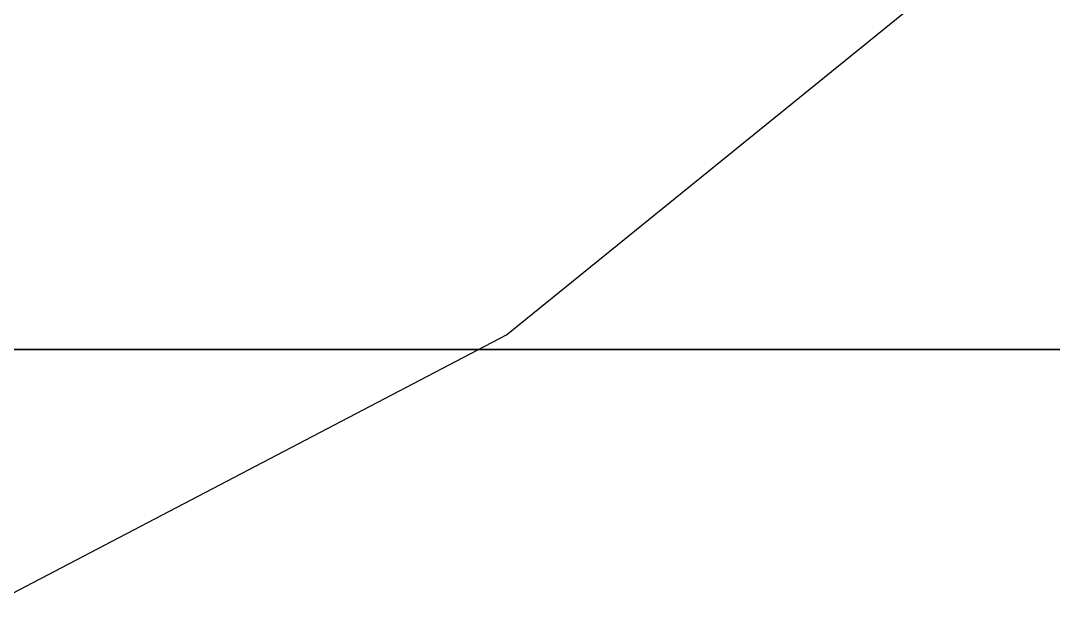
# Model space of a CAD drawing. Header units: metres. Extents: x -104 to 1316, y 34 to 166.
# Drawn here: x 952.38 to 959.44, y 38.12 to 42.25 of the extents above; entities that cross this region are included whole.
import ezdxf

# ---------------------------------------------------------------- set-up
doc = ezdxf.new("R2010")
doc.units = ezdxf.units.M
for name, color, linetype in [('RBAR-T12-F', 3, 'Continuous'), ('RBAR-T20-J', 5, 'Continuous'), ('RBAR-T20-K', 5, 'Continuous')]:
    doc.layers.add(name, color=color, linetype=linetype)

msp = doc.modelspace()

# ---------------------------------------------------------------- linework, layer by layer
at = {"layer": 'RBAR-T12-F'}
msp.add_polyline3d([(363.4, 36, 0), (942.1, 36, 0), (946.9, 36.5, 0), (951.5, 37.9, 0), (955.7, 40.1, 0), (959.4, 43.1, 0), (962.4, 46.8, 0), (964.7, 51, 0), (966, 55.6, 0), (966.5, 60.4, 0), (966.5, 126.4, 0), (966, 131.1, 0), (964.7, 135.7, 0), (962.4, 139.9, 0), (959.4, 143.6, 0), (955.7, 146.6, 0), (951.5, 148.9, 0), (946.9, 150.3, 0), (942.1, 150.7, 0), (363.4, 150.7, 0)], dxfattribs=at)
at = {"layer": 'RBAR-T20-J'}
msp.add_polyline3d([(-103.9, 40, 222.2), (239.5, 40, 222.2), (253.3, 40, 220.8), (266.6, 40, 216.8), (278.8, 40, 210.3), (289.5, 40, 201.5), (298.3, 40, 190.8), (304.8, 40, 178.5), (308.8, 40, 165.3), (310.2, 40, 151.5), (310.2, 40, 70.7), (311.6, 40, 56.9), (315.6, 40, 43.6), (322.1, 40, 31.4), (330.9, 40, 20.7), (341.6, 40, 11.9), (353.8, 40, 5.4), (367.1, 40, 1.4), (380.9, 40, 0), (1310, 40, 0)], dxfattribs=at)
msp.add_polyline3d([(-103.9, 40, 222.2), (239.5, 40, 222.2), (253.3, 40, 220.8), (266.6, 40, 216.8), (278.8, 40, 210.3), (289.5, 40, 201.5), (298.3, 40, 190.8), (304.8, 40, 178.5), (308.8, 40, 165.3), (310.2, 40, 151.5), (310.2, 40, 70.7), (311.6, 40, 56.9), (315.6, 40, 43.6), (322.1, 40, 31.4), (330.9, 40, 20.7), (341.6, 40, 11.9), (353.8, 40, 5.4), (367.1, 40, 1.4), (380.9, 40, 0), (1310, 40, 0)], dxfattribs=at)
at = {"layer": 'RBAR-T20-K'}
for points in [[(1044.9, 40, 350.1), (1164.9, 40, 350.1), (1178.6, 40, 348.8), (1191.7, 40, 344.8), (1203.9, 40, 338.3), (1214.5, 40, 329.6), (1223.2, 40, 319), (1229.6, 40, 306.9), (1233.6, 40, 293.8), (1235, 40, 280.1), (1235, 40, 70), (1233.6, 40, 56.4), (1229.6, 40, 43.2), (1223.2, 40, 31.1), (1214.5, 40, 20.5), (1203.9, 40, 11.8), (1191.7, 40, 5.3), (1178.6, 40, 1.3), (1164.9, 40, 0), (489.7, 40, 0)], [(489.7, 40, 325.1), (1310, 40, 325.1)]]:
    msp.add_polyline3d(points, dxfattribs=at)

doc.saveas('drawing.dxf')
